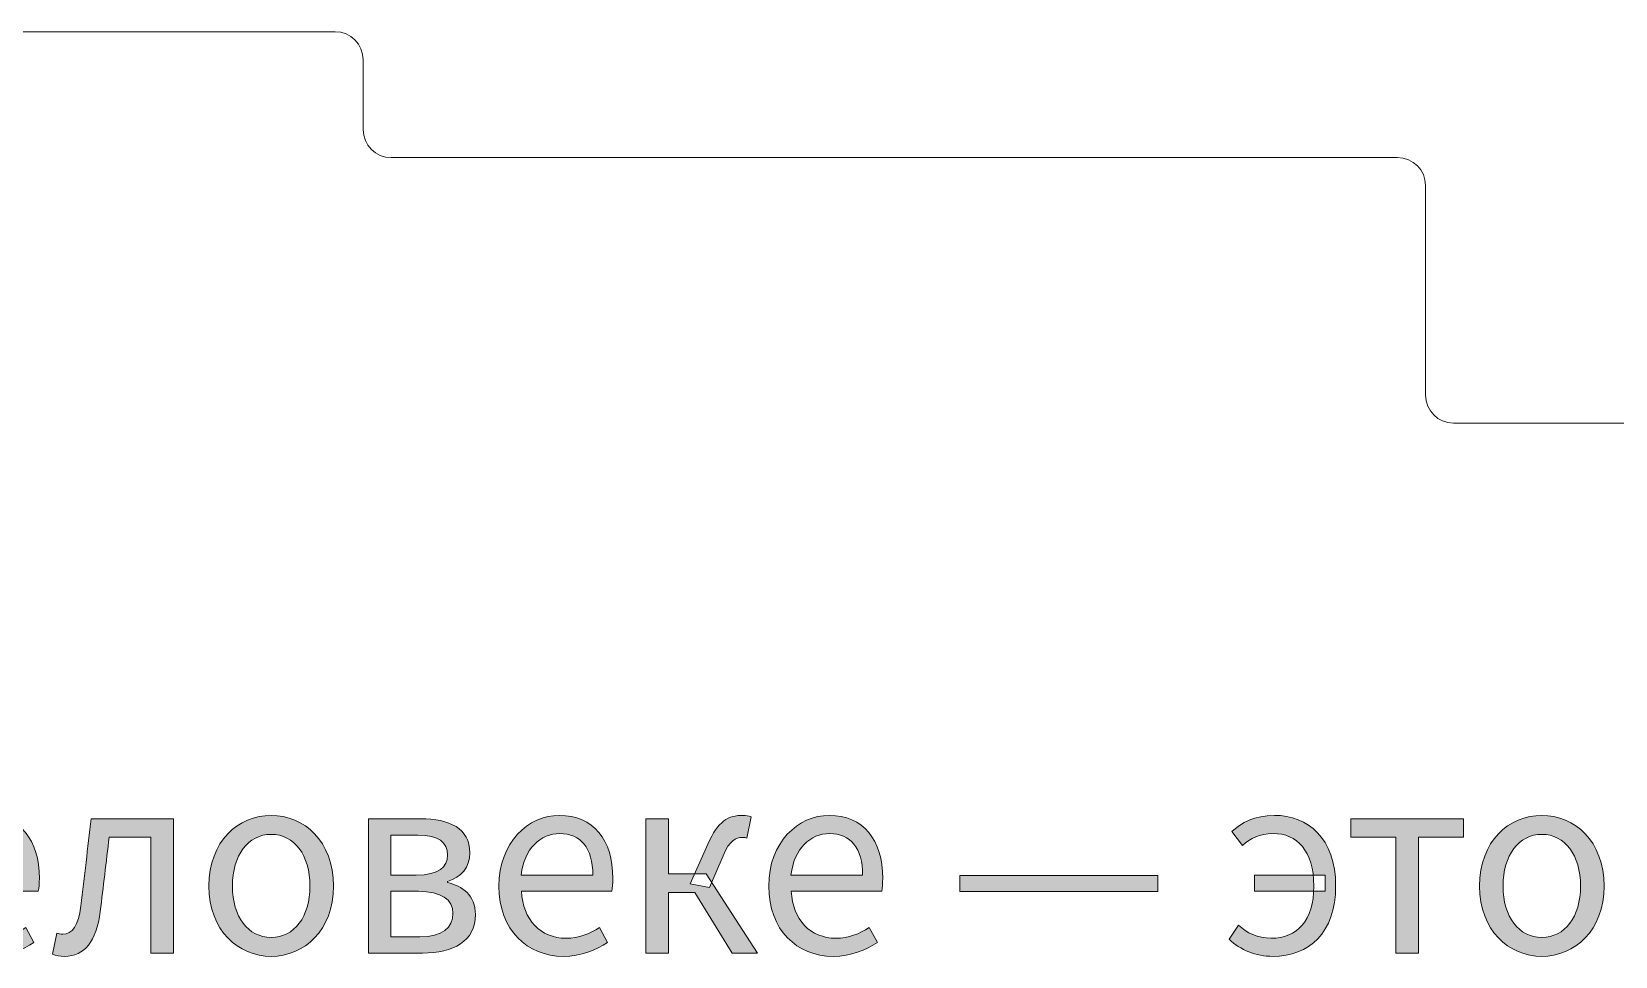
# Model space of a CAD drawing. Header units: millimetres. Extents: x -142 to 140, y -60 to 98.
# Drawn here: x 66.1 to 94.42, y 81.79 to 98.33 of the extents above; entities that cross this region are included whole.
import ezdxf

# ---------------------------------------------------------------- set-up
doc = ezdxf.new("R2010")
doc.units = ezdxf.units.MM
doc.header["$MEASUREMENT"] = 0
doc.layers.add('カット1(R255G0B0)', color=7, linetype='Continuous', lineweight=0)

# ---------------------------------------------------------------- blocks, each defined once
blk = doc.blocks.new('Block_7')
at = {"layer": 'カット1(R255G0B0)', "color": 5, "lineweight": 0, "true_color": 0x0000ff}
for points in [[(54.531, 98.331), (54.531, 98.331), (71.531, 98.331), (71.531, 98.331)], [(72.032, 97.831), (72.032, 97.831), (72.032, 96.581), (72.032, 96.581)], [(72.532, 96.081), (72.532, 96.081), (90.531, 96.081), (90.531, 96.081)], [(90.53, 96.079), (90.806, 96.079), (91.03, 95.856), (91.03, 95.579)], [(91.031, 95.58), (91.031, 95.58), (91.031, 91.831), (91.031, 91.831)], [(91.531, 91.331), (91.531, 91.331), (128.532, 91.331), (128.532, 91.331)]]:
    blk.add_open_spline(points, degree=3, dxfattribs=at)
for points in [[(71.53, 98.33), (71.806, 98.329), (72.03, 98.106), (72.03, 97.829), (72.03, 97.829), (72.03, 97.829), (72.03, 97.829)], [(72.53, 96.079), (72.254, 96.079), (72.03, 96.303), (72.03, 96.579), (72.03, 96.579), (72.03, 96.579), (72.03, 96.579)], [(91.53, 91.329), (91.254, 91.329), (91.03, 91.553), (91.03, 91.829), (91.03, 91.829), (91.03, 91.829), (91.03, 91.829)]]:
    blk.add_open_spline(points, degree=3, knots=[0, 0, 0, 0, 1, 1, 1, 2, 2, 2, 2], dxfattribs=at)
blk = doc.blocks.new('Block_9')
at = {"layer": 'カット1(R255G0B0)', "true_color": 0x000000, "transparency": 33554687}
h = blk.add_hatch(color=18, dxfattribs=at)
h.dxf.hatch_style = 2
edge = h.paths.add_edge_path()
edge.add_spline(control_points=[(65.879, 83.246), (65.879, 83.727), (65.663, 83.989), (65.287, 83.989), (64.949, 83.989), (64.648, 83.718), (64.598, 83.246), (64.598, 83.246), (65.879, 83.246), (65.879, 83.246)], knot_values=[0, 0, 0, 0, 1, 1, 1, 2, 2, 2, 3, 3, 3, 3], degree=3, periodic=0)
edge = h.paths.add_edge_path()
edge.add_spline(control_points=[(64.2, 83.049), (64.2, 83.831), (64.727, 84.313), (65.28, 84.313), (65.893, 84.313), (66.239, 83.873), (66.239, 83.186), (66.239, 83.1), (66.231, 83.014), (66.22, 82.955), (66.22, 82.955), (64.602, 82.955), (64.602, 82.955), (64.631, 82.446), (64.942, 82.116), (65.4, 82.116), (65.63, 82.116), (65.82, 82.19), (65.998, 82.308), (65.998, 82.308), (66.143, 82.041), (66.143, 82.041), (65.933, 81.903), (65.677, 81.792), (65.35, 81.792), (64.71, 81.792), (64.2, 82.26), (64.2, 83.049)], knot_values=[0, 0, 0, 0, 1, 1, 1, 2, 2, 2, 3, 3, 3, 4, 4, 4, 5, 5, 5, 6, 6, 6, 7, 7, 7, 8, 8, 8, 9, 9, 9, 9], degree=3, periodic=0)
h = blk.add_hatch(color=18, dxfattribs=at)
h.dxf.hatch_style = 2
edge = h.paths.add_edge_path()
edge.add_spline(control_points=[(66.474, 81.833), (66.474, 81.833), (66.55, 82.206), (66.55, 82.206), (66.583, 82.197), (66.616, 82.187), (66.659, 82.187), (66.828, 82.187), (66.938, 82.341), (66.98, 82.695), (67.044, 83.214), (67.104, 83.732), (67.165, 84.253), (67.165, 84.253), (68.64, 84.253), (68.64, 84.253), (68.64, 84.253), (68.64, 81.851), (68.64, 81.851), (68.64, 81.851), (68.233, 81.851), (68.233, 81.851), (68.233, 81.851), (68.233, 83.922), (68.233, 83.922), (68.233, 83.922), (67.487, 83.922), (67.487, 83.922), (67.435, 83.481), (67.383, 83.035), (67.327, 82.593), (67.259, 82.058), (67.045, 81.792), (66.692, 81.792), (66.603, 81.792), (66.542, 81.806), (66.474, 81.833)], knot_values=[0, 0, 0, 0, 1, 1, 1, 2, 2, 2, 3, 3, 3, 4, 4, 4, 5, 5, 5, 6, 6, 6, 7, 7, 7, 8, 8, 8, 9, 9, 9, 10, 10, 10, 11, 11, 11, 12, 12, 12, 12], degree=3, periodic=0)
h = blk.add_hatch(color=18, dxfattribs=at)
h.dxf.hatch_style = 2
edge = h.paths.add_edge_path()
edge.add_spline(control_points=[(71.079, 83.049), (71.079, 83.6), (70.798, 83.974), (70.385, 83.974), (69.972, 83.974), (69.692, 83.6), (69.692, 83.049), (69.692, 82.499), (69.972, 82.13), (70.385, 82.13), (70.798, 82.13), (71.079, 82.499), (71.079, 83.049)], knot_values=[0, 0, 0, 0, 1, 1, 1, 2, 2, 2, 3, 3, 3, 4, 4, 4, 4], degree=3, periodic=0)
edge = h.paths.add_edge_path()
edge.add_spline(control_points=[(69.272, 83.049), (69.272, 83.851), (69.797, 84.313), (70.385, 84.313), (70.974, 84.313), (71.498, 83.851), (71.498, 83.049), (71.498, 82.254), (70.974, 81.792), (70.385, 81.792), (69.797, 81.792), (69.272, 82.254), (69.272, 83.049)], knot_values=[0, 0, 0, 0, 1, 1, 1, 2, 2, 2, 3, 3, 3, 4, 4, 4, 4], degree=3, periodic=0)
h = blk.add_hatch(color=18, dxfattribs=at)
h.dxf.hatch_style = 2
edge = h.paths.add_edge_path()
edge.add_spline(control_points=[(73.045, 82.142), (73.444, 82.142), (73.636, 82.294), (73.636, 82.563), (73.636, 82.806), (73.426, 82.955), (73.019, 82.955), (73.019, 82.955), (72.527, 82.955), (72.527, 82.955), (72.527, 82.955), (72.527, 82.142), (72.527, 82.142), (72.527, 82.142), (73.045, 82.142), (73.045, 82.142)], knot_values=[0, 0, 0, 0, 1, 1, 1, 2, 2, 2, 3, 3, 3, 4, 4, 4, 5, 5, 5, 5], degree=3, periodic=0)
edge = h.paths.add_edge_path()
edge.add_spline(control_points=[(72.98, 83.246), (73.383, 83.246), (73.538, 83.384), (73.538, 83.605), (73.538, 83.83), (73.382, 83.962), (73.01, 83.962), (73.01, 83.962), (72.527, 83.962), (72.527, 83.962), (72.527, 83.962), (72.527, 83.246), (72.527, 83.246), (72.527, 83.246), (72.98, 83.246), (72.98, 83.246)], knot_values=[0, 0, 0, 0, 1, 1, 1, 2, 2, 2, 3, 3, 3, 4, 4, 4, 5, 5, 5, 5], degree=3, periodic=0)
edge = h.paths.add_edge_path()
edge.add_spline(control_points=[(72.128, 84.253), (72.128, 84.253), (73.052, 84.253), (73.052, 84.253), (73.577, 84.253), (73.937, 84.081), (73.937, 83.644), (73.937, 83.379), (73.784, 83.206), (73.537, 83.131), (73.537, 83.131), (73.537, 83.114), (73.537, 83.114), (73.806, 83.051), (74.038, 82.883), (74.038, 82.538), (74.038, 82.061), (73.645, 81.851), (73.09, 81.851), (73.09, 81.851), (72.128, 81.851), (72.128, 81.851), (72.128, 81.851), (72.128, 84.253), (72.128, 84.253)], knot_values=[0, 0, 0, 0, 1, 1, 1, 2, 2, 2, 3, 3, 3, 4, 4, 4, 5, 5, 5, 6, 6, 6, 7, 7, 7, 8, 8, 8, 8], degree=3, periodic=0)
h = blk.add_hatch(color=18, dxfattribs=at)
h.dxf.hatch_style = 2
edge = h.paths.add_edge_path()
edge.add_spline(control_points=[(76.137, 83.246), (76.137, 83.727), (75.921, 83.989), (75.545, 83.989), (75.207, 83.989), (74.906, 83.718), (74.856, 83.246), (74.856, 83.246), (76.137, 83.246), (76.137, 83.246)], knot_values=[0, 0, 0, 0, 1, 1, 1, 2, 2, 2, 3, 3, 3, 3], degree=3, periodic=0)
edge = h.paths.add_edge_path()
edge.add_spline(control_points=[(74.458, 83.049), (74.458, 83.831), (74.985, 84.313), (75.538, 84.313), (76.15, 84.313), (76.496, 83.873), (76.496, 83.186), (76.496, 83.1), (76.489, 83.014), (76.477, 82.955), (76.477, 82.955), (74.86, 82.955), (74.86, 82.955), (74.889, 82.446), (75.2, 82.116), (75.658, 82.116), (75.889, 82.116), (76.078, 82.19), (76.256, 82.308), (76.256, 82.308), (76.401, 82.041), (76.401, 82.041), (76.191, 81.903), (75.935, 81.792), (75.608, 81.792), (74.968, 81.792), (74.458, 82.26), (74.458, 83.049)], knot_values=[0, 0, 0, 0, 1, 1, 1, 2, 2, 2, 3, 3, 3, 4, 4, 4, 5, 5, 5, 6, 6, 6, 7, 7, 7, 8, 8, 8, 9, 9, 9, 9], degree=3, periodic=0)
h = blk.add_hatch(color=18, dxfattribs=at)
h.dxf.hatch_style = 2
edge = h.paths.add_edge_path()
edge.add_spline(control_points=[(77.878, 83.09), (77.878, 83.09), (78.193, 83.799), (78.193, 83.799), (78.378, 84.22), (78.563, 84.313), (78.823, 84.313), (78.874, 84.313), (78.928, 84.303), (78.966, 84.286), (78.966, 84.286), (78.893, 83.905), (78.893, 83.905), (78.864, 83.915), (78.848, 83.918), (78.813, 83.918), (78.688, 83.918), (78.588, 83.873), (78.467, 83.588), (78.467, 83.588), (78.224, 83.023), (78.224, 83.023), (78.224, 83.023), (77.878, 83.09), (77.878, 83.09)], knot_values=[0, 0, 0, 0, 1, 1, 1, 2, 2, 2, 3, 3, 3, 4, 4, 4, 5, 5, 5, 6, 6, 6, 7, 7, 7, 8, 8, 8, 8], degree=3, periodic=0)
edge = h.paths.add_edge_path()
edge.add_spline(control_points=[(77.086, 84.253), (77.086, 84.253), (77.493, 84.253), (77.493, 84.253), (77.493, 84.253), (77.493, 83.265), (77.493, 83.265), (77.493, 83.265), (78.167, 83.265), (78.167, 83.265), (78.167, 83.265), (79.08, 81.851), (79.08, 81.851), (79.08, 81.851), (78.632, 81.851), (78.632, 81.851), (78.632, 81.851), (77.964, 82.934), (77.964, 82.934), (77.964, 82.934), (77.493, 82.934), (77.493, 82.934), (77.493, 82.934), (77.493, 81.851), (77.493, 81.851), (77.493, 81.851), (77.086, 81.851), (77.086, 81.851), (77.086, 81.851), (77.086, 84.253), (77.086, 84.253)], knot_values=[0, 0, 0, 0, 1, 1, 1, 2, 2, 2, 3, 3, 3, 4, 4, 4, 5, 5, 5, 6, 6, 6, 7, 7, 7, 8, 8, 8, 9, 9, 9, 10, 10, 10, 10], degree=3, periodic=0)
h = blk.add_hatch(color=18, dxfattribs=at)
h.dxf.hatch_style = 2
edge = h.paths.add_edge_path()
edge.add_spline(control_points=[(80.962, 83.246), (80.962, 83.727), (80.746, 83.989), (80.37, 83.989), (80.033, 83.989), (79.731, 83.718), (79.681, 83.246), (79.681, 83.246), (80.962, 83.246), (80.962, 83.246)], knot_values=[0, 0, 0, 0, 1, 1, 1, 2, 2, 2, 3, 3, 3, 3], degree=3, periodic=0)
edge = h.paths.add_edge_path()
edge.add_spline(control_points=[(79.283, 83.049), (79.283, 83.831), (79.81, 84.313), (80.363, 84.313), (80.976, 84.313), (81.321, 83.873), (81.321, 83.186), (81.321, 83.1), (81.314, 83.014), (81.303, 82.955), (81.303, 82.955), (79.685, 82.955), (79.685, 82.955), (79.714, 82.446), (80.025, 82.116), (80.483, 82.116), (80.714, 82.116), (80.903, 82.19), (81.081, 82.308), (81.081, 82.308), (81.226, 82.041), (81.226, 82.041), (81.016, 81.903), (80.76, 81.792), (80.433, 81.792), (79.793, 81.792), (79.283, 82.26), (79.283, 83.049)], knot_values=[0, 0, 0, 0, 1, 1, 1, 2, 2, 2, 3, 3, 3, 4, 4, 4, 5, 5, 5, 6, 6, 6, 7, 7, 7, 8, 8, 8, 9, 9, 9, 9], degree=3, periodic=0)
h = blk.add_hatch(color=18, dxfattribs=at)
h.dxf.hatch_style = 2
edge = h.paths.add_edge_path()
edge.add_spline(control_points=[(87.972, 83.246), (87.972, 83.246), (89.232, 83.246), (89.232, 83.246), (89.232, 83.246), (89.232, 82.955), (89.232, 82.955), (89.232, 82.955), (87.972, 82.955), (87.972, 82.955), (87.972, 82.955), (87.972, 83.246), (87.972, 83.246)], knot_values=[0, 0, 0, 0, 1, 1, 1, 2, 2, 2, 3, 3, 3, 4, 4, 4, 4], degree=3, periodic=0)
edge = h.paths.add_edge_path()
edge.add_spline(control_points=[(87.516, 82.097), (87.516, 82.097), (87.685, 82.348), (87.685, 82.348), (87.831, 82.213), (88.03, 82.116), (88.266, 82.116), (88.733, 82.116), (89.032, 82.424), (89.032, 83.049), (89.032, 83.681), (88.731, 83.989), (88.302, 83.989), (88.063, 83.989), (87.899, 83.899), (87.757, 83.776), (87.757, 83.776), (87.564, 84.023), (87.564, 84.023), (87.729, 84.179), (87.973, 84.313), (88.326, 84.313), (88.925, 84.313), (89.422, 83.906), (89.422, 83.049), (89.422, 82.208), (88.945, 81.792), (88.302, 81.792), (87.994, 81.792), (87.718, 81.905), (87.516, 82.097)], knot_values=[0, 0, 0, 0, 1, 1, 1, 2, 2, 2, 3, 3, 3, 4, 4, 4, 5, 5, 5, 6, 6, 6, 7, 7, 7, 8, 8, 8, 9, 9, 9, 10, 10, 10, 10], degree=3, periodic=0)
h = blk.add_hatch(color=18, dxfattribs=at)
h.dxf.hatch_style = 2
edge = h.paths.add_edge_path()
edge.add_spline(control_points=[(90.499, 83.922), (90.499, 83.922), (89.695, 83.922), (89.695, 83.922), (89.695, 83.922), (89.695, 84.253), (89.695, 84.253), (89.695, 84.253), (91.709, 84.253), (91.709, 84.253), (91.709, 84.253), (91.709, 83.922), (91.709, 83.922), (91.709, 83.922), (90.905, 83.922), (90.905, 83.922), (90.905, 83.922), (90.905, 81.851), (90.905, 81.851), (90.905, 81.851), (90.499, 81.851), (90.499, 81.851), (90.499, 81.851), (90.499, 83.922), (90.499, 83.922)], knot_values=[0, 0, 0, 0, 1, 1, 1, 2, 2, 2, 3, 3, 3, 4, 4, 4, 5, 5, 5, 6, 6, 6, 7, 7, 7, 8, 8, 8, 8], degree=3, periodic=0)
h = blk.add_hatch(color=18, dxfattribs=at)
h.dxf.hatch_style = 2
edge = h.paths.add_edge_path()
edge.add_spline(control_points=[(93.802, 83.049), (93.802, 83.6), (93.522, 83.974), (93.109, 83.974), (92.696, 83.974), (92.416, 83.6), (92.416, 83.049), (92.416, 82.499), (92.696, 82.13), (93.109, 82.13), (93.522, 82.13), (93.802, 82.499), (93.802, 83.049)], knot_values=[0, 0, 0, 0, 1, 1, 1, 2, 2, 2, 3, 3, 3, 4, 4, 4, 4], degree=3, periodic=0)
edge = h.paths.add_edge_path()
edge.add_spline(control_points=[(91.996, 83.049), (91.996, 83.851), (92.52, 84.313), (93.109, 84.313), (93.698, 84.313), (94.222, 83.851), (94.222, 83.049), (94.222, 82.254), (93.698, 81.792), (93.109, 81.792), (92.52, 81.792), (91.996, 82.254), (91.996, 83.049)], knot_values=[0, 0, 0, 0, 1, 1, 1, 2, 2, 2, 3, 3, 3, 4, 4, 4, 4], degree=3, periodic=0)
h = blk.add_hatch(color=18, dxfattribs=at)
h.dxf.hatch_style = 2
edge = h.paths.add_edge_path()
edge.add_spline(control_points=[(82.699, 83.236), (82.699, 83.236), (86.242, 83.236), (86.242, 83.236), (86.242, 83.236), (86.242, 82.952), (86.242, 82.952), (86.242, 82.952), (82.699, 82.952), (82.699, 82.952), (82.699, 82.952), (82.699, 83.236), (82.699, 83.236)], knot_values=[0, 0, 0, 0, 1, 1, 1, 2, 2, 2, 3, 3, 3, 4, 4, 4, 4], degree=3, periodic=0)
at = {"layer": 'カット1(R255G0B0)'}
for points, knots in [([(64.2, 83.049), (64.2, 83.831), (64.727, 84.313), (65.28, 84.313), (65.893, 84.313), (66.239, 83.873), (66.239, 83.186), (66.239, 83.1), (66.231, 83.014), (66.22, 82.955), (66.22, 82.955), (64.602, 82.955), (64.602, 82.955), (64.631, 82.446), (64.942, 82.116), (65.4, 82.116), (65.63, 82.116), (65.82, 82.19), (65.998, 82.308), (65.998, 82.308), (66.143, 82.041), (66.143, 82.041), (65.933, 81.903), (65.677, 81.792), (65.35, 81.792), (64.71, 81.792), (64.2, 82.26), (64.2, 83.049)], [0, 0, 0, 0, 1, 1, 1, 2, 2, 2, 3, 3, 3, 4, 4, 4, 5, 5, 5, 6, 6, 6, 7, 7, 7, 8, 8, 8, 9, 9, 9, 9]), ([(66.474, 81.833), (66.474, 81.833), (66.55, 82.206), (66.55, 82.206), (66.583, 82.197), (66.616, 82.187), (66.659, 82.187), (66.828, 82.187), (66.938, 82.341), (66.98, 82.695), (67.044, 83.214), (67.104, 83.732), (67.165, 84.253), (67.165, 84.253), (68.64, 84.253), (68.64, 84.253), (68.64, 84.253), (68.64, 81.851), (68.64, 81.851), (68.64, 81.851), (68.233, 81.851), (68.233, 81.851), (68.233, 81.851), (68.233, 83.922), (68.233, 83.922), (68.233, 83.922), (67.487, 83.922), (67.487, 83.922), (67.435, 83.481), (67.383, 83.035), (67.327, 82.593), (67.259, 82.058), (67.045, 81.792), (66.692, 81.792), (66.603, 81.792), (66.542, 81.806), (66.474, 81.833)], [0, 0, 0, 0, 1, 1, 1, 2, 2, 2, 3, 3, 3, 4, 4, 4, 5, 5, 5, 6, 6, 6, 7, 7, 7, 8, 8, 8, 9, 9, 9, 10, 10, 10, 11, 11, 11, 12, 12, 12, 12]), ([(69.272, 83.049), (69.272, 83.851), (69.797, 84.313), (70.385, 84.313), (70.974, 84.313), (71.498, 83.851), (71.498, 83.049), (71.498, 82.254), (70.974, 81.792), (70.385, 81.792), (69.797, 81.792), (69.272, 82.254), (69.272, 83.049)], [0, 0, 0, 0, 1, 1, 1, 2, 2, 2, 3, 3, 3, 4, 4, 4, 4]), ([(72.128, 84.253), (72.128, 84.253), (73.052, 84.253), (73.052, 84.253), (73.577, 84.253), (73.937, 84.081), (73.937, 83.644), (73.937, 83.379), (73.784, 83.206), (73.537, 83.131), (73.537, 83.131), (73.537, 83.114), (73.537, 83.114), (73.806, 83.051), (74.038, 82.883), (74.038, 82.538), (74.038, 82.061), (73.645, 81.851), (73.09, 81.851), (73.09, 81.851), (72.128, 81.851), (72.128, 81.851), (72.128, 81.851), (72.128, 84.253), (72.128, 84.253)], [0, 0, 0, 0, 1, 1, 1, 2, 2, 2, 3, 3, 3, 4, 4, 4, 5, 5, 5, 6, 6, 6, 7, 7, 7, 8, 8, 8, 8]), ([(74.458, 83.049), (74.458, 83.831), (74.985, 84.313), (75.538, 84.313), (76.15, 84.313), (76.496, 83.873), (76.496, 83.186), (76.496, 83.1), (76.489, 83.014), (76.477, 82.955), (76.477, 82.955), (74.86, 82.955), (74.86, 82.955), (74.889, 82.446), (75.2, 82.116), (75.658, 82.116), (75.889, 82.116), (76.078, 82.19), (76.256, 82.308), (76.256, 82.308), (76.401, 82.041), (76.401, 82.041), (76.191, 81.903), (75.935, 81.792), (75.608, 81.792), (74.968, 81.792), (74.458, 82.26), (74.458, 83.049)], [0, 0, 0, 0, 1, 1, 1, 2, 2, 2, 3, 3, 3, 4, 4, 4, 5, 5, 5, 6, 6, 6, 7, 7, 7, 8, 8, 8, 9, 9, 9, 9]), ([(77.086, 84.253), (77.086, 84.253), (77.493, 84.253), (77.493, 84.253), (77.493, 84.253), (77.493, 83.265), (77.493, 83.265), (77.493, 83.265), (78.167, 83.265), (78.167, 83.265), (78.167, 83.265), (79.08, 81.851), (79.08, 81.851), (79.08, 81.851), (78.632, 81.851), (78.632, 81.851), (78.632, 81.851), (77.964, 82.934), (77.964, 82.934), (77.964, 82.934), (77.493, 82.934), (77.493, 82.934), (77.493, 82.934), (77.493, 81.851), (77.493, 81.851), (77.493, 81.851), (77.086, 81.851), (77.086, 81.851), (77.086, 81.851), (77.086, 84.253), (77.086, 84.253)], [0, 0, 0, 0, 1, 1, 1, 2, 2, 2, 3, 3, 3, 4, 4, 4, 5, 5, 5, 6, 6, 6, 7, 7, 7, 8, 8, 8, 9, 9, 9, 10, 10, 10, 10]), ([(77.878, 83.09), (77.878, 83.09), (78.193, 83.799), (78.193, 83.799), (78.378, 84.22), (78.563, 84.313), (78.823, 84.313), (78.874, 84.313), (78.928, 84.303), (78.966, 84.286), (78.966, 84.286), (78.893, 83.905), (78.893, 83.905), (78.864, 83.915), (78.848, 83.918), (78.813, 83.918), (78.688, 83.918), (78.588, 83.873), (78.467, 83.588), (78.467, 83.588), (78.224, 83.023), (78.224, 83.023), (78.224, 83.023), (77.878, 83.09), (77.878, 83.09)], [0, 0, 0, 0, 1, 1, 1, 2, 2, 2, 3, 3, 3, 4, 4, 4, 5, 5, 5, 6, 6, 6, 7, 7, 7, 8, 8, 8, 8]), ([(79.283, 83.049), (79.283, 83.831), (79.81, 84.313), (80.363, 84.313), (80.976, 84.313), (81.321, 83.873), (81.321, 83.186), (81.321, 83.1), (81.314, 83.014), (81.303, 82.955), (81.303, 82.955), (79.685, 82.955), (79.685, 82.955), (79.714, 82.446), (80.025, 82.116), (80.483, 82.116), (80.714, 82.116), (80.903, 82.19), (81.081, 82.308), (81.081, 82.308), (81.226, 82.041), (81.226, 82.041), (81.016, 81.903), (80.76, 81.792), (80.433, 81.792), (79.793, 81.792), (79.283, 82.26), (79.283, 83.049)], [0, 0, 0, 0, 1, 1, 1, 2, 2, 2, 3, 3, 3, 4, 4, 4, 5, 5, 5, 6, 6, 6, 7, 7, 7, 8, 8, 8, 9, 9, 9, 9]), ([(87.516, 82.097), (87.516, 82.097), (87.685, 82.348), (87.685, 82.348), (87.831, 82.213), (88.03, 82.116), (88.266, 82.116), (88.733, 82.116), (89.032, 82.424), (89.032, 83.049), (89.032, 83.681), (88.731, 83.989), (88.302, 83.989), (88.063, 83.989), (87.899, 83.899), (87.757, 83.776), (87.757, 83.776), (87.564, 84.023), (87.564, 84.023), (87.729, 84.179), (87.973, 84.313), (88.326, 84.313), (88.925, 84.313), (89.422, 83.906), (89.422, 83.049), (89.422, 82.208), (88.945, 81.792), (88.302, 81.792), (87.994, 81.792), (87.718, 81.905), (87.516, 82.097)], [0, 0, 0, 0, 1, 1, 1, 2, 2, 2, 3, 3, 3, 4, 4, 4, 5, 5, 5, 6, 6, 6, 7, 7, 7, 8, 8, 8, 9, 9, 9, 10, 10, 10, 10]), ([(90.499, 83.922), (90.499, 83.922), (89.695, 83.922), (89.695, 83.922), (89.695, 83.922), (89.695, 84.253), (89.695, 84.253), (89.695, 84.253), (91.709, 84.253), (91.709, 84.253), (91.709, 84.253), (91.709, 83.922), (91.709, 83.922), (91.709, 83.922), (90.905, 83.922), (90.905, 83.922), (90.905, 83.922), (90.905, 81.851), (90.905, 81.851), (90.905, 81.851), (90.499, 81.851), (90.499, 81.851), (90.499, 81.851), (90.499, 83.922), (90.499, 83.922)], [0, 0, 0, 0, 1, 1, 1, 2, 2, 2, 3, 3, 3, 4, 4, 4, 5, 5, 5, 6, 6, 6, 7, 7, 7, 8, 8, 8, 8]), ([(91.996, 83.049), (91.996, 83.851), (92.52, 84.313), (93.109, 84.313), (93.698, 84.313), (94.222, 83.851), (94.222, 83.049), (94.222, 82.254), (93.698, 81.792), (93.109, 81.792), (92.52, 81.792), (91.996, 82.254), (91.996, 83.049)], [0, 0, 0, 0, 1, 1, 1, 2, 2, 2, 3, 3, 3, 4, 4, 4, 4]), ([(71.079, 83.049), (71.079, 83.6), (70.798, 83.974), (70.385, 83.974), (69.972, 83.974), (69.692, 83.6), (69.692, 83.049), (69.692, 82.499), (69.972, 82.13), (70.385, 82.13), (70.798, 82.13), (71.079, 82.499), (71.079, 83.049)], [0, 0, 0, 0, 1, 1, 1, 2, 2, 2, 3, 3, 3, 4, 4, 4, 4]), ([(72.98, 83.246), (73.383, 83.246), (73.538, 83.384), (73.538, 83.605), (73.538, 83.83), (73.382, 83.962), (73.01, 83.962), (73.01, 83.962), (72.527, 83.962), (72.527, 83.962), (72.527, 83.962), (72.527, 83.246), (72.527, 83.246), (72.527, 83.246), (72.98, 83.246), (72.98, 83.246)], [0, 0, 0, 0, 1, 1, 1, 2, 2, 2, 3, 3, 3, 4, 4, 4, 5, 5, 5, 5]), ([(76.137, 83.246), (76.137, 83.727), (75.921, 83.989), (75.545, 83.989), (75.207, 83.989), (74.906, 83.718), (74.856, 83.246), (74.856, 83.246), (76.137, 83.246), (76.137, 83.246)], [0, 0, 0, 0, 1, 1, 1, 2, 2, 2, 3, 3, 3, 3]), ([(80.962, 83.246), (80.962, 83.727), (80.746, 83.989), (80.37, 83.989), (80.033, 83.989), (79.731, 83.718), (79.681, 83.246), (79.681, 83.246), (80.962, 83.246), (80.962, 83.246)], [0, 0, 0, 0, 1, 1, 1, 2, 2, 2, 3, 3, 3, 3]), ([(93.802, 83.049), (93.802, 83.6), (93.522, 83.974), (93.109, 83.974), (92.696, 83.974), (92.416, 83.6), (92.416, 83.049), (92.416, 82.499), (92.696, 82.13), (93.109, 82.13), (93.522, 82.13), (93.802, 82.499), (93.802, 83.049)], [0, 0, 0, 0, 1, 1, 1, 2, 2, 2, 3, 3, 3, 4, 4, 4, 4]), ([(82.699, 83.236), (82.699, 83.236), (86.242, 83.236), (86.242, 83.236), (86.242, 83.236), (86.242, 82.952), (86.242, 82.952), (86.242, 82.952), (82.699, 82.952), (82.699, 82.952), (82.699, 82.952), (82.699, 83.236), (82.699, 83.236)], [0, 0, 0, 0, 1, 1, 1, 2, 2, 2, 3, 3, 3, 4, 4, 4, 4]), ([(87.972, 83.246), (87.972, 83.246), (89.232, 83.246), (89.232, 83.246), (89.232, 83.246), (89.232, 82.955), (89.232, 82.955), (89.232, 82.955), (87.972, 82.955), (87.972, 82.955), (87.972, 82.955), (87.972, 83.246), (87.972, 83.246)], [0, 0, 0, 0, 1, 1, 1, 2, 2, 2, 3, 3, 3, 4, 4, 4, 4]), ([(73.045, 82.142), (73.444, 82.142), (73.636, 82.294), (73.636, 82.563), (73.636, 82.806), (73.426, 82.955), (73.019, 82.955), (73.019, 82.955), (72.527, 82.955), (72.527, 82.955), (72.527, 82.955), (72.527, 82.142), (72.527, 82.142), (72.527, 82.142), (73.045, 82.142), (73.045, 82.142)], [0, 0, 0, 0, 1, 1, 1, 2, 2, 2, 3, 3, 3, 4, 4, 4, 5, 5, 5, 5])]:
    blk.add_open_spline(points, degree=3, knots=knots, dxfattribs=at)
blk = doc.blocks.new('Block_8')
at = {"layer": 'カット1(R255G0B0)'}
blk.add_blockref('Block_9', (0, 0), dxfattribs=at)
blk = doc.blocks.new('Block_6')
at = {"layer": 'カット1(R255G0B0)'}
for name in ['Block_7', 'Block_8']:
    blk.add_blockref(name, (0, 0), dxfattribs=at)

msp = doc.modelspace()

# ---------------------------------------------------------------- block references
at = {"layer": 'カット1(R255G0B0)'}
msp.add_blockref('Block_6', (0, 0), dxfattribs=at)

doc.saveas('drawing.dxf')
